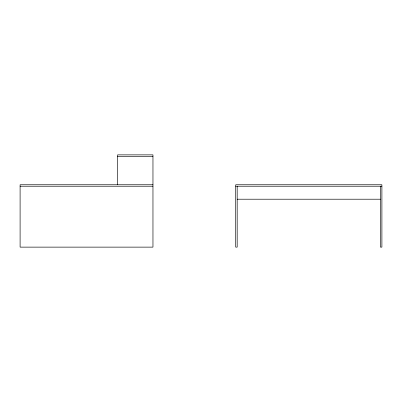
<?xml version="1.0" encoding="UTF-8"?>
<svg xmlns="http://www.w3.org/2000/svg" width="402" height="402" viewBox="0 0 402 402"><rect width="100%" height="100%" fill="white"/><g stroke="black" fill="none" stroke-linecap="round" stroke-linejoin="round"><path stroke-width="0.6" d="M117.555 156.333L152.961 156.333M152.961 184.759L20.1 184.759L20.1 247.129L152.961 247.129L152.961 154.87L117.555 154.87L117.555 184.759M20.1 186.221L152.961 186.221M235.718 186.221L381.9 186.221M237.18 199.211L380.438 199.211M380.438 186.221L380.438 247.129L381.9 247.129L381.9 184.759L235.718 184.759L235.718 247.129L237.18 247.129L237.18 186.221"/></g></svg>
